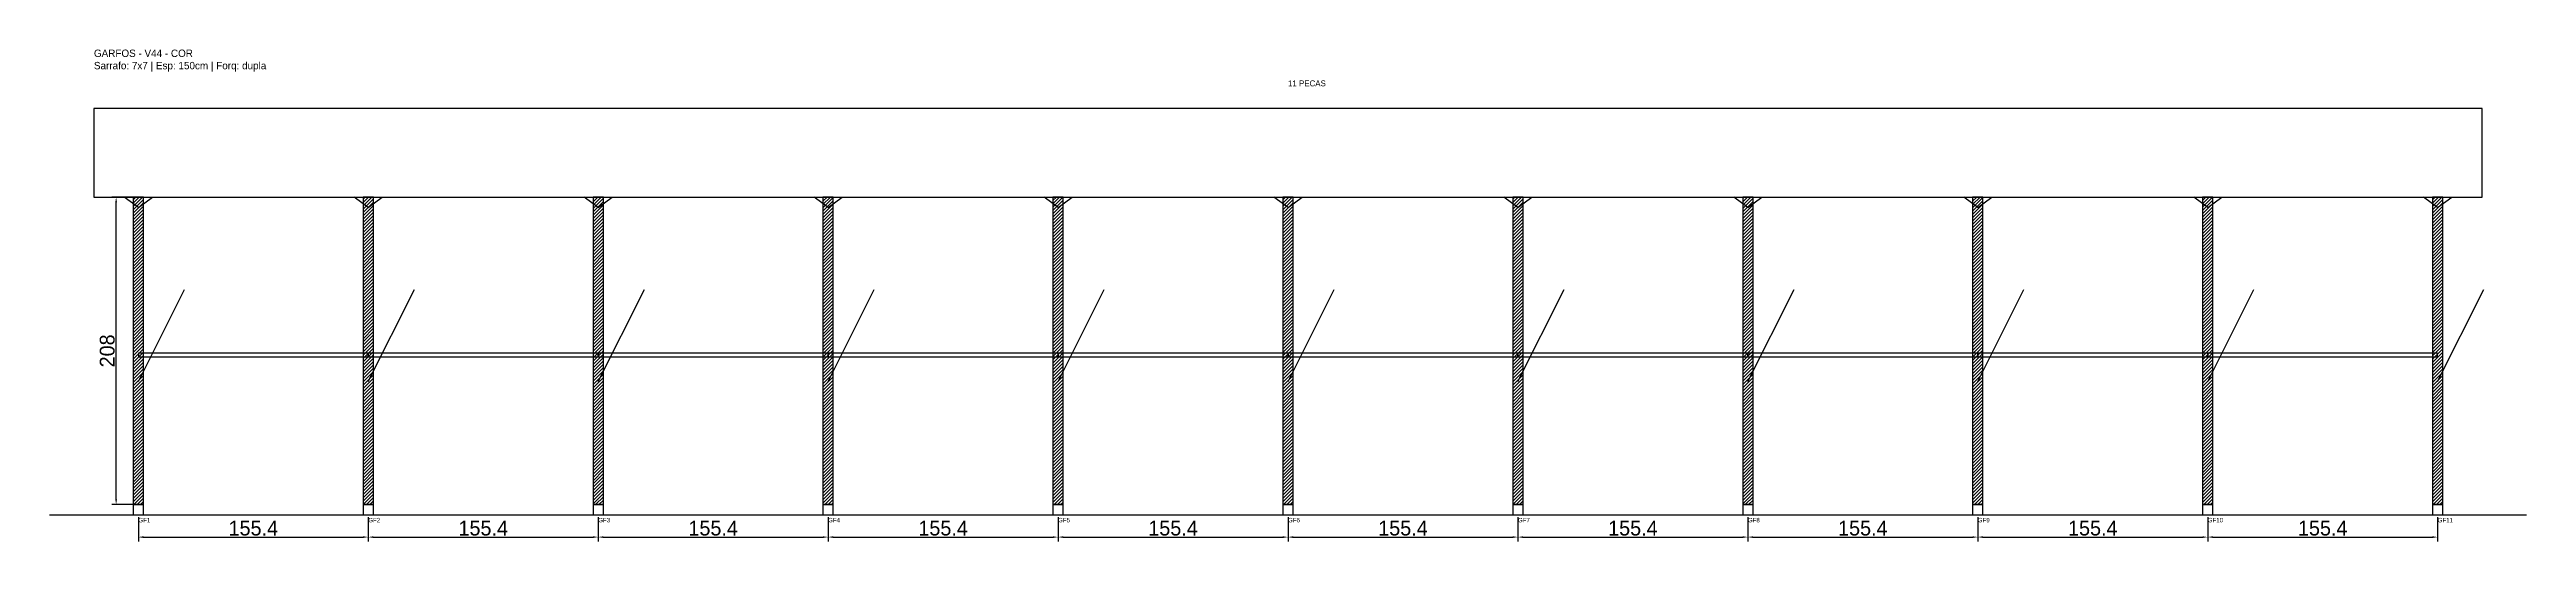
# Model space of a CAD drawing. Header units: metres. Extents: x -30 to 1644, y -25 to 308.
import ezdxf

# ---------------------------------------------------------------- set-up
doc = ezdxf.new("R2010")
doc.units = ezdxf.units.M
for name, color, linetype in [('BARRA_ANCORAGEM', 1, 'Continuous'), ('COTA', 241, 'Continuous'), ('GARFOS OK', 3, 'Continuous'), ('NOME DA VIGA', 6, 'Continuous'), ('SARR_7x7', 40, 'Continuous'), ('TIRAS REESCORAMENTO', 252, 'Continuous'), ('VIGAS', 3, 'Continuous')]:
    doc.layers.add(name, color=color, linetype=linetype)
doc.dimstyles.new('EZ DXF', dxfattribs={"dimtxt": 10, "dimasz": 3.5, "dimexe": 3, "dimexo": 1.5, "dimgap": 1, "dimtad": 1, "dimdec": 1, "dimdsep": 46, "dimcen": 2.5, "dimazin": 3, "dimtfac": 1, "dimtmove": 0, "dimatfit": 3})

msp = doc.modelspace()

# ---------------------------------------------------------------- hatches: boundary and pattern name
at = {"layer": 'COTA'}
h = msp.add_hatch(dxfattribs=at)
h.set_pattern_fill('ANSI31', scale=0.5)
h.paths.add_polyline_path([(26.5, 0), (33.5, 0), (33.5, 208), (26.5, 208)])
h = msp.add_hatch(dxfattribs=at)
h.set_pattern_fill('ANSI31', scale=0.5)
h.paths.add_polyline_path([(181.86, 0), (188.86, 0), (188.86, 208), (181.86, 208)])
h = msp.add_hatch(dxfattribs=at)
h.set_pattern_fill('ANSI31', scale=0.5)
h.paths.add_polyline_path([(337.22, 0), (344.22, 0), (344.22, 208), (337.22, 208)])
h = msp.add_hatch(dxfattribs=at)
h.set_pattern_fill('ANSI31', scale=0.5)
h.paths.add_polyline_path([(492.59, 0), (499.59, 0), (499.59, 208), (492.59, 208)])
h = msp.add_hatch(dxfattribs=at)
h.set_pattern_fill('ANSI31', scale=0.5)
h.paths.add_polyline_path([(647.95, 0), (654.95, 0), (654.95, 208), (647.95, 208)])
h = msp.add_hatch(dxfattribs=at)
h.set_pattern_fill('ANSI31', scale=0.5)
h.paths.add_polyline_path([(803.31, 0), (810.31, 0), (810.31, 208), (803.31, 208)])
h = msp.add_hatch(dxfattribs=at)
h.set_pattern_fill('ANSI31', scale=0.5)
h.paths.add_polyline_path([(958.67, 0), (965.67, 0), (965.67, 208), (958.67, 208)])
h = msp.add_hatch(dxfattribs=at)
h.set_pattern_fill('ANSI31', scale=0.5)
h.paths.add_polyline_path([(1114.03, 0), (1121.03, 0), (1121.03, 208), (1114.03, 208)])
h = msp.add_hatch(dxfattribs=at)
h.set_pattern_fill('ANSI31', scale=0.5)
h.paths.add_polyline_path([(1269.4, 0), (1276.4, 0), (1276.4, 208), (1269.4, 208)])
h = msp.add_hatch(dxfattribs=at)
h.set_pattern_fill('ANSI31', scale=0.5)
h.paths.add_polyline_path([(1424.76, 0), (1431.76, 0), (1431.76, 208), (1424.76, 208)])
h = msp.add_hatch(dxfattribs=at)
h.set_pattern_fill('ANSI31', scale=0.5)
h.paths.add_polyline_path([(1580.12, 0), (1587.12, 0), (1587.12, 208), (1580.12, 208)])

# ---------------------------------------------------------------- linework, layer by layer
at = {"layer": 'BARRA_ANCORAGEM'}
for p, q in [((30, 83.2), (61.2, 145.6)), ((185.36, 83.2), (216.56, 145.6)), ((340.72, 83.2), (371.92, 145.6)), ((496.09, 83.2), (527.29, 145.6)), ((651.45, 83.2), (682.65, 145.6)), ((806.81, 83.2), (838.01, 145.6)), ((962.17, 83.2), (993.37, 145.6)), ((1117.53, 83.2), (1148.73, 145.6)), ((1272.9, 83.2), (1304.1, 145.6)), ((1428.26, 83.2), (1459.46, 145.6)), ((1583.62, 83.2), (1614.82, 145.6))]:
    msp.add_line(p, q, dxfattribs=at)
at = {"layer": 'GARFOS OK'}
for p, q in [((30, 201), (20.5, 208)), ((20.5, 208), (39.5, 208)), ((30, 201), (39.5, 208)), ((185.36, 201), (175.86, 208)), ((175.86, 208), (194.86, 208)), ((185.36, 201), (194.86, 208)), ((340.72, 201), (331.22, 208)), ((331.22, 208), (350.22, 208)), ((340.72, 201), (350.22, 208)), ((496.09, 201), (486.59, 208)), ((486.59, 208), (505.59, 208)), ((496.09, 201), (505.59, 208)), ((651.45, 201), (641.95, 208)), ((641.95, 208), (660.95, 208)), ((651.45, 201), (660.95, 208)), ((806.81, 201), (797.31, 208)), ((797.31, 208), (816.31, 208)), ((806.81, 201), (816.31, 208)), ((962.17, 201), (952.67, 208)), ((952.67, 208), (971.67, 208)), ((962.17, 201), (971.67, 208)), ((1117.53, 201), (1108.03, 208)), ((1108.03, 208), (1127.03, 208)), ((1117.53, 201), (1127.03, 208)), ((1272.9, 201), (1263.4, 208)), ((1263.4, 208), (1282.4, 208)), ((1272.9, 201), (1282.4, 208)), ((1428.26, 201), (1418.76, 208)), ((1418.76, 208), (1437.76, 208)), ((1428.26, 201), (1437.76, 208)), ((1583.62, 201), (1574.12, 208)), ((1574.12, 208), (1593.12, 208)), ((1583.62, 201), (1593.12, 208))]:
    msp.add_line(p, q, dxfattribs=at)
at = {"layer": 'GARFOS OK', "linetype": 'CONTINUOUS'}
msp.add_line((-30, -7), (1643.62, -7), dxfattribs=at)
at = {"layer": 'GARFOS OK'}
for points in [[(26.5, 0), (33.5, 0), (33.5, 208), (26.5, 208), (26.5, 0)], [(181.86, 0), (188.86, 0), (188.86, 208), (181.86, 208), (181.86, 0)], [(337.22, 0), (344.22, 0), (344.22, 208), (337.22, 208), (337.22, 0)], [(492.59, 0), (499.59, 0), (499.59, 208), (492.59, 208), (492.59, 0)], [(647.95, 0), (654.95, 0), (654.95, 208), (647.95, 208), (647.95, 0)], [(803.31, 0), (810.31, 0), (810.31, 208), (803.31, 208), (803.31, 0)], [(958.67, 0), (965.67, 0), (965.67, 208), (958.67, 208), (958.67, 0)], [(1114.03, 0), (1121.03, 0), (1121.03, 208), (1114.03, 208), (1114.03, 0)], [(1269.4, 0), (1276.4, 0), (1276.4, 208), (1269.4, 208), (1269.4, 0)], [(1424.76, 0), (1431.76, 0), (1431.76, 208), (1424.76, 208), (1424.76, 0)], [(1580.12, 0), (1587.12, 0), (1587.12, 208), (1580.12, 208), (1580.12, 0)]]:
    msp.add_lwpolyline(points, dxfattribs=at)
at = {"layer": 'SARR_7x7'}
for points in [[(26.5, -7), (33.5, -7), (33.5, 0), (26.5, 0), (26.5, -7)], [(181.86, -7), (188.86, -7), (188.86, 0), (181.86, 0), (181.86, -7)], [(337.22, -7), (344.22, -7), (344.22, 0), (337.22, 0), (337.22, -7)], [(492.59, -7), (499.59, -7), (499.59, 0), (492.59, 0), (492.59, -7)], [(647.95, -7), (654.95, -7), (654.95, 0), (647.95, 0), (647.95, -7)], [(803.31, -7), (810.31, -7), (810.31, 0), (803.31, 0), (803.31, -7)], [(958.67, -7), (965.67, -7), (965.67, 0), (958.67, 0), (958.67, -7)], [(1114.03, -7), (1121.03, -7), (1121.03, 0), (1114.03, 0), (1114.03, -7)], [(1269.4, -7), (1276.4, -7), (1276.4, 0), (1269.4, 0), (1269.4, -7)], [(1424.76, -7), (1431.76, -7), (1431.76, 0), (1424.76, 0), (1424.76, -7)], [(1580.12, -7), (1587.12, -7), (1587.12, 0), (1580.12, 0), (1580.12, -7)]]:
    msp.add_lwpolyline(points, dxfattribs=at)
at = {"layer": 'TIRAS REESCORAMENTO'}
for points in [[(30, 100), (185.36, 100), (185.36, 102.5), (30, 102.5), (30, 100)], [(185.36, 100), (340.72, 100), (340.72, 102.5), (185.36, 102.5), (185.36, 100)], [(340.72, 100), (496.09, 100), (496.09, 102.5), (340.72, 102.5), (340.72, 100)], [(496.09, 100), (651.45, 100), (651.45, 102.5), (496.09, 102.5), (496.09, 100)], [(651.45, 100), (806.81, 100), (806.81, 102.5), (651.45, 102.5), (651.45, 100)], [(806.81, 100), (962.17, 100), (962.17, 102.5), (806.81, 102.5), (806.81, 100)], [(962.17, 100), (1117.53, 100), (1117.53, 102.5), (962.17, 102.5), (962.17, 100)], [(1117.53, 100), (1272.9, 100), (1272.9, 102.5), (1117.53, 102.5), (1117.53, 100)], [(1272.9, 100), (1428.26, 100), (1428.26, 102.5), (1272.9, 102.5), (1272.9, 100)], [(1428.26, 100), (1583.62, 100), (1583.62, 102.5), (1428.26, 102.5), (1428.26, 100)]]:
    msp.add_lwpolyline(points, dxfattribs=at)
at = {"layer": 'VIGAS'}
msp.add_lwpolyline([(0, 208), (1613.62, 208), (1613.62, 268), (0, 268), (0, 208)], dxfattribs=at)

# ---------------------------------------------------------------- texts
at = {"layer": 'NOME DA VIGA'}
for s, height, p in [('11 PECAS', 4, (806.81, 283)), ('GF1', 3, (30, -12)), ('GF2', 3, (185.36, -12)), ('GF3', 3, (340.72, -12)), ('GF4', 3, (496.09, -12)), ('GF5', 3, (651.45, -12)), ('GF6', 3, (806.81, -12)), ('GF7', 3, (962.17, -12)), ('GF8', 3, (1117.53, -12)), ('GF9', 3, (1272.9, -12)), ('GF10', 3, (1428.26, -12)), ('GF11', 3, (1583.62, -12))]:
    msp.add_text(s, height=height, dxfattribs=at).set_placement(p)
at = {"layer": 'NOME DA VIGA', "insert": (0, 293), "char_height": 5, "attachment_point": 7}
msp.add_mtext('GARFOS - V44 - COR\\PSarrafo: 7x7 | Esp: 150cm | Forq: dupla', dxfattribs=at)

# ---------------------------------------------------------------- dimensions: what is measured, and where the dimension line sits
at = {"layer": 'COTA'}
msp.add_linear_dim(base=(15, 0), p1=(30, 0), p2=(30, 208), angle=90, dimstyle='EZ DXF', dxfattribs=at).render()
for base, p1, p2 in [((30, -22), (30, -7), (185.36, -7)), ((185.36, -22), (185.36, -7), (340.72, -7)), ((340.72, -22), (340.72, -7), (496.09, -7)), ((496.09, -22), (496.09, -7), (651.45, -7)), ((651.45, -22), (651.45, -7), (806.81, -7)), ((806.81, -22), (806.81, -7), (962.17, -7)), ((962.17, -22), (962.17, -7), (1117.53, -7)), ((1117.53, -22), (1117.53, -7), (1272.9, -7)), ((1272.9, -22), (1272.9, -7), (1428.26, -7)), ((1428.26, -22), (1428.26, -7), (1583.62, -7))]:
    msp.add_linear_dim(base=base, p1=p1, p2=p2, dimstyle='EZ DXF', dxfattribs=at).render()

doc.saveas('drawing.dxf')
